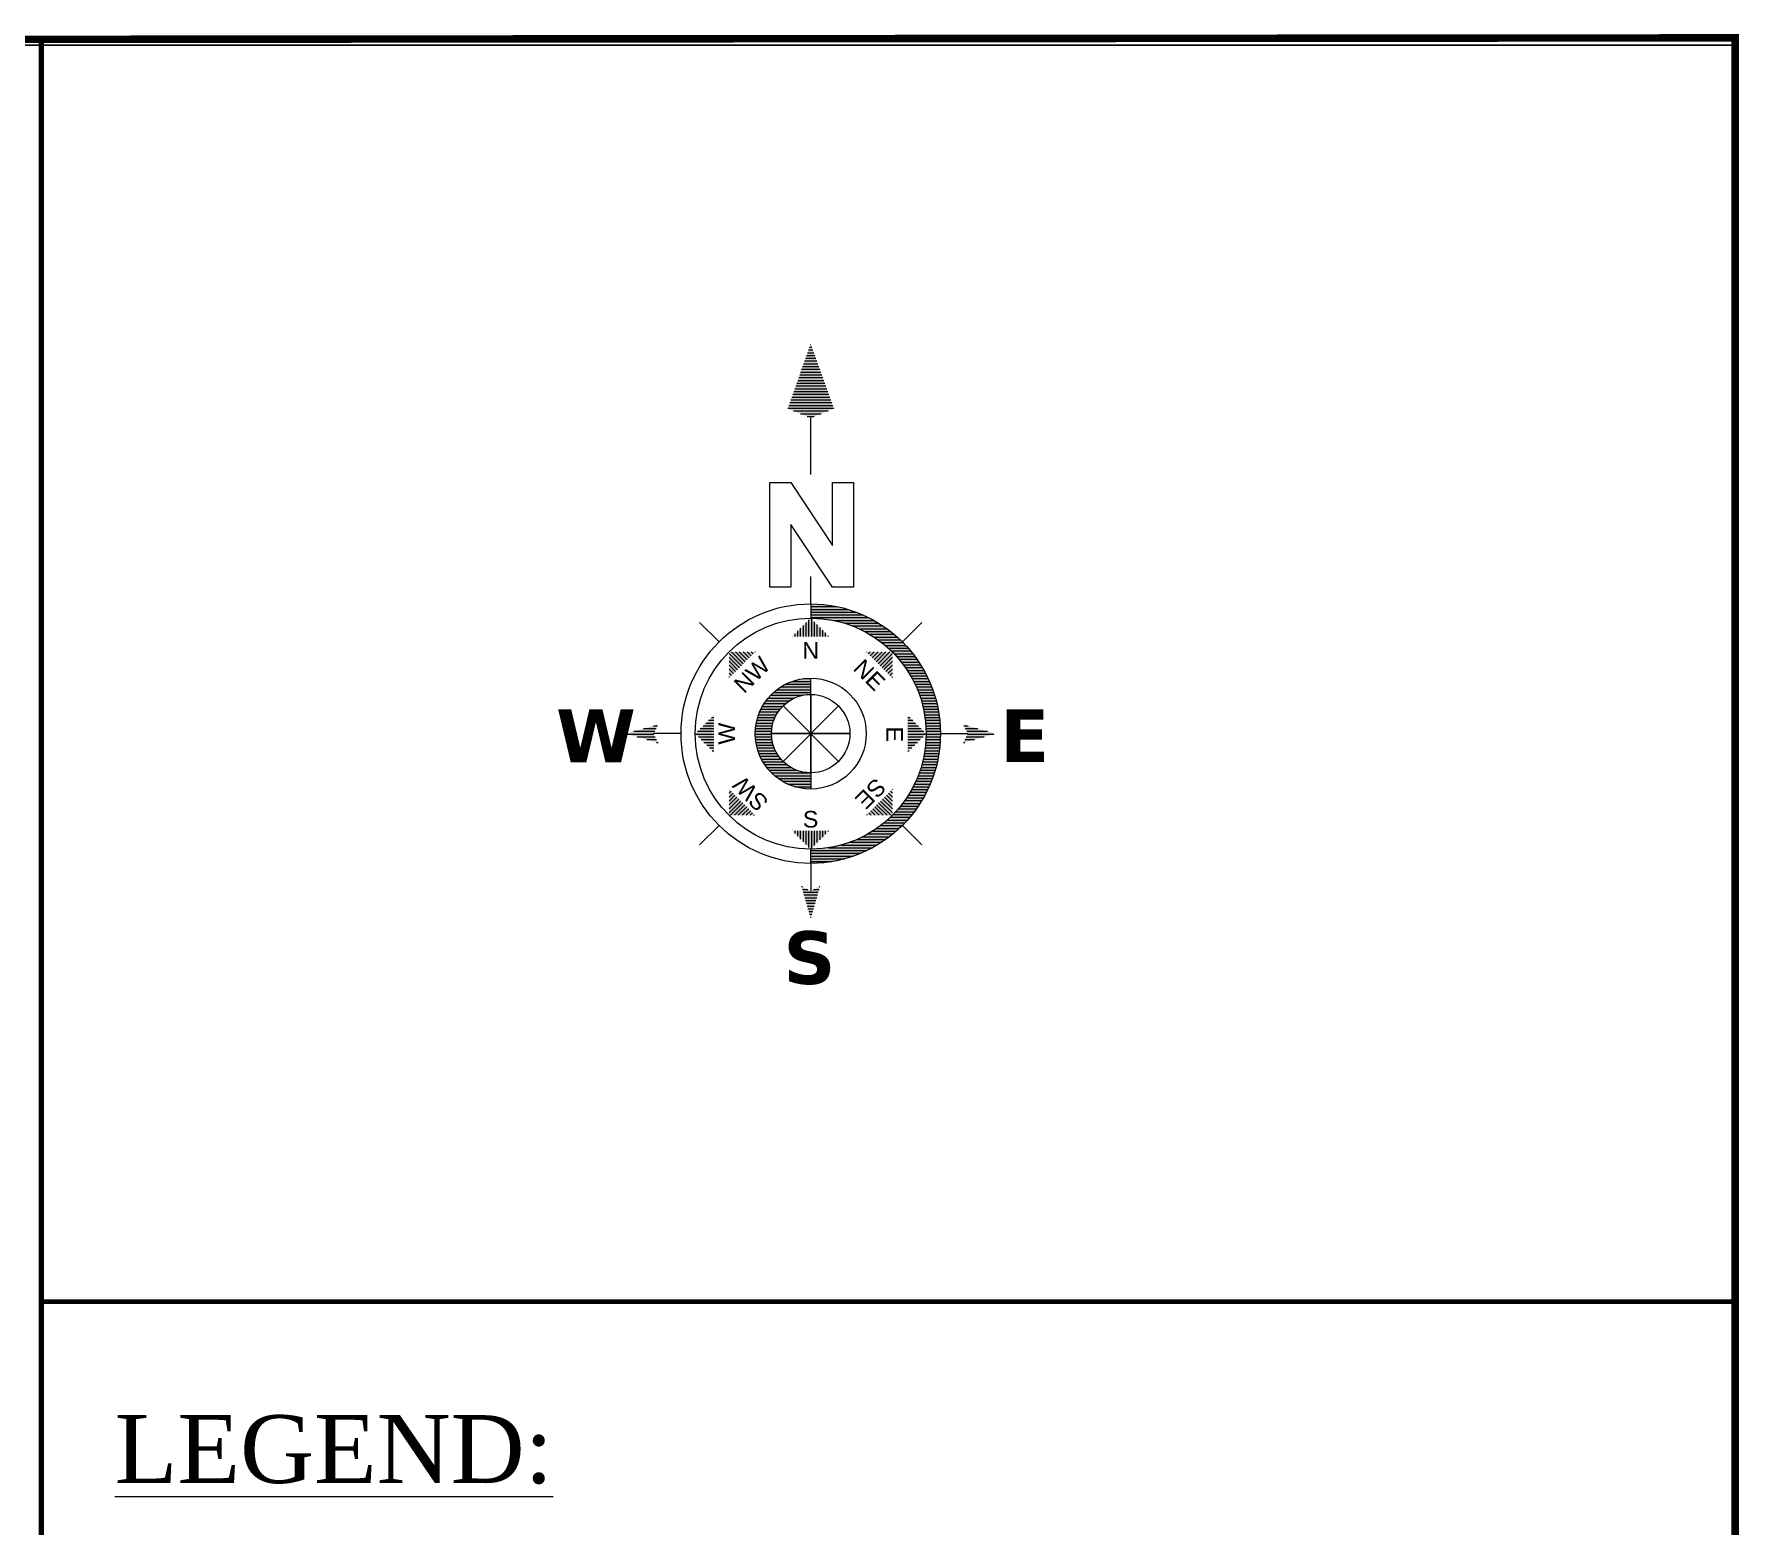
# Model space of a CAD drawing. Header units: millimetres. Extents: x 103 to 30935, y -127784 to -48.
# Drawn here: x 30743.8 to 30934.8, y -127291.4 to -127124.3 of the extents above; entities that cross this region are included whole.
import ezdxf
from ezdxf.enums import TextEntityAlignment as Align

# ---------------------------------------------------------------- set-up
doc = ezdxf.new("R2010")
doc.units = ezdxf.units.MM
doc.header["$MEASUREMENT"] = 0
doc.layers.add('boundary', color=7, linetype='Continuous')
doc.layers.add('Khal', color=4, linetype='Continuous')
for name, color, linetype, lineweight in [('line', 10, 'Continuous', 9), ('OUTLINE', 7, 'Continuous', 15), ('p2', 32, 'Continuous', 15)]:
    doc.layers.add(name, color=color, linetype=linetype, lineweight=lineweight)
doc.styles.add('LEG', font='romantic.ttf')
doc.styles.add('Romans', font='arial.ttf')
doc.styles.get("Standard").update_dxf_attribs({"font": 'arial.ttf'})
pattern_1 = [(360, (26.1966299120686, 31.5119977814611), (1.746277814283317e-14, 0.2822134167647793), [])]
pattern_2 = [(360, (26.1966299120686, 27.11894283047877), (1.746277814283317e-14, 0.2822134167647793), [])]
pattern_3 = [(180, (26.1966299120686, 27.11894283047877), (1.761424323965989e-14, 0.2822134167647793), [])]
pattern_4 = [(44.99999999999639, (26.1966299120686, 27.11894283047877), (-0.1995550207361887, 0.1995550207362131), [])]
pattern_5 = [(90, (26.1966299120686, 27.11894283047877), (-0.2822134167647797, 1.748015938345261e-14), [])]
pattern_6 = [(134.9999999999964, (26.1966299120686, 27.11894283047877), (-0.1995550207362134, -0.1995550207361884), [])]
pattern_7 = [(180, (26.1966299120686, 27.11894283047877), (-1.749754062407209e-14, -0.2822134167647793), [])]
pattern_8 = [(224.9999999999964, (26.1966299120686, 27.11894283047877), (0.1995550207361887, -0.1995550207362131), [])]
pattern_9 = [(270, (26.1966299120686, 27.11894283047877), (0.2822134167647797, -1.751430110609798e-14), [])]
pattern_10 = [(314.9999999999964, (26.1966299120686, 27.11894283047877), (0.1995550207362134, 0.1995550207361883), [])]

# ---------------------------------------------------------------- blocks, each defined once
blk = doc.blocks.new('A$C5FE22593')
h = blk.add_hatch()
h.set_pattern_fill('_USER', color=11, scale=0.2822134167647797, angle=-3.536776805787431e-12, style=0, pattern_type=0)
h.set_pattern_definition(pattern_1)
h.paths.add_polyline_path([(26.1966299120686, 66.78867487690877), (23.84485143935308, 60.20369515253697), (26.1966299120686, 59.26298376359046), (28.54840838513337, 60.20369515253697)])
h = blk.add_hatch()
h.set_pattern_fill('_USER', color=11, scale=0.2822134167647797, angle=-3.536776805787431e-12, style=0, pattern_type=0)
h.set_pattern_definition(pattern_1)
h.paths.add_polyline_path([(26.1966299120686, 66.78867487690877), (23.84485143935308, 60.20369515253697), (26.1966299120686, 59.26298376359046), (28.54840838513337, 60.20369515253697)])
h = blk.add_hatch()
h.set_pattern_fill('_USER', color=11, scale=0.2822134167647797, angle=-3.536776805787431e-12, style=0, pattern_type=0)
h.set_pattern_definition(pattern_1)
h.paths.add_polyline_path([(26.1966299120686, 66.78867487690877), (23.84485143935308, 60.20369515253697), (26.1966299120686, 59.26298376359046), (28.54840838513337, 60.20369515253697)])
h = blk.add_hatch()
h.set_pattern_fill('_USER', color=11, scale=0.2822134167647797, angle=-3.536776805787431e-12, style=0, pattern_type=0)
h.set_pattern_definition(pattern_1)
h.paths.add_polyline_path([(26.1966299120686, 66.78867487690877), (23.84485143935308, 60.20369515253697), (26.1966299120686, 59.26298376359046), (28.54840838513337, 60.20369515253697)])
h = blk.add_hatch(color=11)
h.paths.add_polyline_path([(26.1966299120686, 15.36005046544597), (26.1966299120686, 13.91542929038405, 1), (26.1966299120686, 40.32245637045708), (26.1966299120686, 38.87783519562799, -1)])
h.paths.add_polyline_path([(26.1966299120686, 31.11004324536771), (26.1966299120686, 32.76321116602048, 1), (26.1966299120686, 21.47467449505348), (26.1966299120686, 23.12784241558984, -1)])
h = blk.add_hatch(color=11)
h.paths.add_polyline_path([(26.1966299120686, 15.36005046544597), (26.1966299120686, 13.91542929038405, 1), (26.1966299120686, 40.32245637045708), (26.1966299120686, 38.87783519562799, -1)])
h.paths.add_polyline_path([(26.1966299120686, 31.11004324536771), (26.1966299120686, 32.76321116602048, 1), (26.1966299120686, 21.47467449505348), (26.1966299120686, 23.12784241558984, -1)])
h = blk.add_hatch(color=11)
h.paths.add_polyline_path([(26.1966299120686, 15.36005046544597), (26.1966299120686, 13.91542929038405, 1), (26.1966299120686, 40.32245637045708), (26.1966299120686, 38.87783519562799, -1)])
h.paths.add_polyline_path([(26.1966299120686, 31.11004324536771), (26.1966299120686, 32.76321116602048, 1), (26.1966299120686, 21.47467449505348), (26.1966299120686, 23.12784241558984, -1)])
h = blk.add_hatch(color=11)
h.paths.add_polyline_path([(26.1966299120686, 15.36005046544597), (26.1966299120686, 13.91542929038405, 1), (26.1966299120686, 40.32245637045708), (26.1966299120686, 38.87783519562799, -1)])
h.paths.add_polyline_path([(26.1966299120686, 31.11004324536771), (26.1966299120686, 32.76321116602048, 1), (26.1966299120686, 21.47467449505348), (26.1966299120686, 23.12784241558984, -1)])
h = blk.add_hatch()
h.set_pattern_fill('_USER', color=11, scale=0.2822134167647797, angle=-3.536776805787431e-12, style=0, pattern_type=0)
h.set_pattern_definition(pattern_2)
h.paths.add_polyline_path([(39.4001434528036, 27.11894283047877, 0.414213562373095), (26.1966299120686, 40.32245637045708), (26.1966299120686, 38.87783519562799, -0.4142135623730949), (37.95552227745065, 27.11894283047877, -0.4142135623730951), (26.1966299120686, 15.36005046544597), (26.1966299120686, 13.91542929038405, 0.4142135623730951)])
h = blk.add_hatch()
h.set_pattern_fill('_USER', color=11, scale=0.2822134167647797, angle=-3.536776805787431e-12, style=0, pattern_type=0)
h.set_pattern_definition(pattern_2)
h.paths.add_polyline_path([(39.4001434528036, 27.11894283047877, 0.414213562373095), (26.1966299120686, 40.32245637045708), (26.1966299120686, 38.87783519562799, -0.4142135623730949), (37.95552227745065, 27.11894283047877, -0.4142135623730951), (26.1966299120686, 15.36005046544597), (26.1966299120686, 13.91542929038405, 0.4142135623730951)])
h = blk.add_hatch()
h.set_pattern_fill('_USER', color=11, scale=0.2822134167647797, angle=-3.536776805787431e-12, style=0, pattern_type=0)
h.set_pattern_definition(pattern_2)
h.paths.add_polyline_path([(39.4001434528036, 27.11894283047877, 0.414213562373095), (26.1966299120686, 40.32245637045708), (26.1966299120686, 38.87783519562799, -0.4142135623730949), (37.95552227745065, 27.11894283047877, -0.4142135623730951), (26.1966299120686, 15.36005046544597), (26.1966299120686, 13.91542929038405, 0.4142135623730951)])
h = blk.add_hatch()
h.set_pattern_fill('_USER', color=11, scale=0.2822134167647797, angle=-3.536776805787431e-12, style=0, pattern_type=0)
h.set_pattern_definition(pattern_2)
h.paths.add_polyline_path([(39.4001434528036, 27.11894283047877, 0.414213562373095), (26.1966299120686, 40.32245637045708), (26.1966299120686, 38.87783519562799, -0.4142135623730949), (37.95552227745065, 27.11894283047877, -0.4142135623730951), (26.1966299120686, 15.36005046544597), (26.1966299120686, 13.91542929038405, 0.4142135623730951)])
h = blk.add_hatch()
h.set_pattern_fill('_USER', color=11, scale=0.2822134167647797, angle=89.99999999999648, style=0, pattern_type=0)
h.set_pattern_definition(pattern_5)
h.paths.add_polyline_path([(28.07805269066012, 36.99641241773497), (26.1966299120686, 38.87783519562799), (24.31520713382633, 36.99641241773497)])
h = blk.add_hatch()
h.set_pattern_fill('_USER', color=11, scale=0.2822134167647797, angle=89.99999999999648, style=0, pattern_type=0)
h.set_pattern_definition(pattern_5)
h.paths.add_polyline_path([(28.07805269066012, 36.99641241773497), (26.1966299120686, 38.87783519562799), (24.31520713382633, 36.99641241773497)])
h = blk.add_hatch()
h.set_pattern_fill('_USER', color=11, scale=0.2822134167647797, angle=89.99999999999648, style=0, pattern_type=0)
h.set_pattern_definition(pattern_5)
h.paths.add_polyline_path([(28.07805269066012, 36.99641241773497), (26.1966299120686, 38.87783519562799), (24.31520713382633, 36.99641241773497)])
h = blk.add_hatch()
h.set_pattern_fill('_USER', color=11, scale=0.2822134167647797, angle=89.99999999999648, style=0, pattern_type=0)
h.set_pattern_definition(pattern_5)
h.paths.add_polyline_path([(28.07805269066012, 36.99641241773497), (26.1966299120686, 38.87783519562799), (24.31520713382633, 36.99641241773497)])
h = blk.add_hatch()
h.set_pattern_fill('_USER', color=11, scale=0.2822134167647797, angle=134.9999999999965, style=0, pattern_type=0)
h.set_pattern_definition(pattern_6)
h.paths.add_polyline_path([(20.54257099144161, 35.43373536074068), (17.88183738139924, 35.43373536074068), (17.88183738139924, 32.77300175139681)])
h = blk.add_hatch()
h.set_pattern_fill('_USER', color=11, scale=0.2822134167647797, angle=134.9999999999965, style=0, pattern_type=0)
h.set_pattern_definition(pattern_6)
h.paths.add_polyline_path([(20.54257099144161, 35.43373536074068), (17.88183738139924, 35.43373536074068), (17.88183738139924, 32.77300175139681)])
h = blk.add_hatch()
h.set_pattern_fill('_USER', color=11, scale=0.2822134167647797, angle=134.9999999999965, style=0, pattern_type=0)
h.set_pattern_definition(pattern_6)
h.paths.add_polyline_path([(20.54257099144161, 35.43373536074068), (17.88183738139924, 35.43373536074068), (17.88183738139924, 32.77300175139681)])
h = blk.add_hatch()
h.set_pattern_fill('_USER', color=11, scale=0.2822134167647797, angle=134.9999999999965, style=0, pattern_type=0)
h.set_pattern_definition(pattern_6)
h.paths.add_polyline_path([(20.54257099144161, 35.43373536074068), (17.88183738139924, 35.43373536074068), (17.88183738139924, 32.77300175139681)])
h = blk.add_hatch()
h.set_pattern_fill('_USER', color=11, scale=0.2822134167647797, angle=44.99999999999648, style=0, pattern_type=0)
h.set_pattern_definition(pattern_4)
h.paths.add_polyline_path([(34.51142244308721, 32.77300175139681), (34.51142244308721, 35.43373536074068), (31.85068883298663, 35.43373536074068)])
h = blk.add_hatch()
h.set_pattern_fill('_USER', color=11, scale=0.2822134167647797, angle=44.99999999999648, style=0, pattern_type=0)
h.set_pattern_definition(pattern_4)
h.paths.add_polyline_path([(34.51142244308721, 32.77300175139681), (34.51142244308721, 35.43373536074068), (31.85068883298663, 35.43373536074068)])
h = blk.add_hatch()
h.set_pattern_fill('_USER', color=11, scale=0.2822134167647797, angle=44.99999999999648, style=0, pattern_type=0)
h.set_pattern_definition(pattern_4)
h.paths.add_polyline_path([(34.51142244308721, 32.77300175139681), (34.51142244308721, 35.43373536074068), (31.85068883298663, 35.43373536074068)])
h = blk.add_hatch()
h.set_pattern_fill('_USER', color=11, scale=0.2822134167647797, angle=44.99999999999648, style=0, pattern_type=0)
h.set_pattern_definition(pattern_4)
h.paths.add_polyline_path([(34.51142244308721, 32.77300175139681), (34.51142244308721, 35.43373536074068), (31.85068883298663, 35.43373536074068)])
h = blk.add_hatch()
h.set_pattern_fill('_USER', color=11, scale=0.2822134167647797, angle=-3.536776805787431e-12, style=0, pattern_type=0)
h.set_pattern_definition(pattern_2)
h.paths.add_polyline_path([(26.1966299120686, 31.11004324536771), (26.1966299120686, 32.76321116602048, 0.4142135623730951), (20.55236157693435, 27.11894283047877, 0.4142135623730949), (26.1966299120686, 21.47467449505348), (26.1966299120686, 23.12784241558984, -0.414213562373095), (22.20552949787816, 27.11894283047877, -0.4142135623730951)])
h = blk.add_hatch()
h.set_pattern_fill('_USER', color=11, scale=0.2822134167647797, angle=-3.536776805787431e-12, style=0, pattern_type=0)
h.set_pattern_definition(pattern_2)
h.paths.add_polyline_path([(26.1966299120686, 31.11004324536771), (26.1966299120686, 32.76321116602048, 0.4142135623730951), (20.55236157693435, 27.11894283047877, 0.4142135623730949), (26.1966299120686, 21.47467449505348), (26.1966299120686, 23.12784241558984, -0.414213562373095), (22.20552949787816, 27.11894283047877, -0.4142135623730951)])
h = blk.add_hatch()
h.set_pattern_fill('_USER', color=11, scale=0.2822134167647797, angle=-3.536776805787431e-12, style=0, pattern_type=0)
h.set_pattern_definition(pattern_2)
h.paths.add_polyline_path([(26.1966299120686, 31.11004324536771), (26.1966299120686, 32.76321116602048, 0.4142135623730951), (20.55236157693435, 27.11894283047877, 0.4142135623730949), (26.1966299120686, 21.47467449505348), (26.1966299120686, 23.12784241558984, -0.414213562373095), (22.20552949787816, 27.11894283047877, -0.4142135623730951)])
h = blk.add_hatch()
h.set_pattern_fill('_USER', color=11, scale=0.2822134167647797, angle=-3.536776805787431e-12, style=0, pattern_type=0)
h.set_pattern_definition(pattern_2)
h.paths.add_polyline_path([(26.1966299120686, 31.11004324536771), (26.1966299120686, 32.76321116602048, 0.4142135623730951), (20.55236157693435, 27.11894283047877, 0.4142135623730949), (26.1966299120686, 21.47467449505348), (26.1966299120686, 23.12784241558984, -0.414213562373095), (22.20552949787816, 27.11894283047877, -0.4142135623730951)])
h = blk.add_hatch()
h.set_pattern_fill('_USER', color=11, scale=0.2822134167647797, angle=-3.536776805787431e-12, style=0, pattern_type=0)
h.set_pattern_definition(pattern_3)
h.paths.add_polyline_path([(10.67489199049305, 26.17823144153226), (10.20453629561234, 27.11894283047877), (10.67489199049305, 28.05965421942528), (7.382402128074318, 27.11894283047877)])
h = blk.add_hatch()
h.set_pattern_fill('_USER', color=11, scale=0.2822134167647797, angle=-3.536776805787431e-12, style=0, pattern_type=0)
h.set_pattern_definition(pattern_3)
h.paths.add_polyline_path([(10.67489199049305, 26.17823144153226), (10.20453629561234, 27.11894283047877), (10.67489199049305, 28.05965421942528), (7.382402128074318, 27.11894283047877)])
h = blk.add_hatch()
h.set_pattern_fill('_USER', color=11, scale=0.2822134167647797, angle=-3.536776805787431e-12, style=0, pattern_type=0)
h.set_pattern_definition(pattern_3)
h.paths.add_polyline_path([(10.67489199049305, 26.17823144153226), (10.20453629561234, 27.11894283047877), (10.67489199049305, 28.05965421942528), (7.382402128074318, 27.11894283047877)])
h = blk.add_hatch()
h.set_pattern_fill('_USER', color=11, scale=0.2822134167647797, angle=-3.536776805787431e-12, style=0, pattern_type=0)
h.set_pattern_definition(pattern_3)
h.paths.add_polyline_path([(10.67489199049305, 26.17823144153226), (10.20453629561234, 27.11894283047877), (10.67489199049305, 28.05965421942528), (7.382402128074318, 27.11894283047877)])
h = blk.add_hatch()
h.set_pattern_fill('_USER', color=11, scale=0.2822134167647797, angle=179.9999999999965, style=0, pattern_type=0)
h.set_pattern_definition(pattern_7)
h.paths.add_polyline_path([(16.31916032562731, 29.0003656091867), (14.43773754697759, 27.11894283047877), (16.31916032562731, 25.23752005188726)])
h = blk.add_hatch()
h.set_pattern_fill('_USER', color=11, scale=0.2822134167647797, angle=179.9999999999965, style=0, pattern_type=0)
h.set_pattern_definition(pattern_7)
h.paths.add_polyline_path([(16.31916032562731, 29.0003656091867), (14.43773754697759, 27.11894283047877), (16.31916032562731, 25.23752005188726)])
h = blk.add_hatch()
h.set_pattern_fill('_USER', color=11, scale=0.2822134167647797, angle=179.9999999999965, style=0, pattern_type=0)
h.set_pattern_definition(pattern_7)
h.paths.add_polyline_path([(16.31916032562731, 29.0003656091867), (14.43773754697759, 27.11894283047877), (16.31916032562731, 25.23752005188726)])
h = blk.add_hatch()
h.set_pattern_fill('_USER', color=11, scale=0.2822134167647797, angle=179.9999999999965, style=0, pattern_type=0)
h.set_pattern_definition(pattern_7)
h.paths.add_polyline_path([(16.31916032562731, 29.0003656091867), (14.43773754697759, 27.11894283047877), (16.31916032562731, 25.23752005188726)])
h = blk.add_hatch()
h.set_pattern_fill('_USER', color=11, scale=0.2822134167647797, angle=-3.536776805787431e-12, style=0, pattern_type=0)
h.set_pattern_definition(pattern_2)
h.paths.add_polyline_path([(36.07409949880093, 29.0003656091867), (36.07409949880093, 25.23752005188726), (37.95552227745065, 27.11894283047877)])
h = blk.add_hatch()
h.set_pattern_fill('_USER', color=11, scale=0.2822134167647797, angle=-3.536776805787431e-12, style=0, pattern_type=0)
h.set_pattern_definition(pattern_2)
h.paths.add_polyline_path([(36.07409949880093, 29.0003656091867), (36.07409949880093, 25.23752005188726), (37.95552227745065, 27.11894283047877)])
h = blk.add_hatch()
h.set_pattern_fill('_USER', color=11, scale=0.2822134167647797, angle=-3.536776805787431e-12, style=0, pattern_type=0)
h.set_pattern_definition(pattern_2)
h.paths.add_polyline_path([(36.07409949880093, 29.0003656091867), (36.07409949880093, 25.23752005188726), (37.95552227745065, 27.11894283047877)])
h = blk.add_hatch()
h.set_pattern_fill('_USER', color=11, scale=0.2822134167647797, angle=-3.536776805787431e-12, style=0, pattern_type=0)
h.set_pattern_definition(pattern_2)
h.paths.add_polyline_path([(36.07409949880093, 29.0003656091867), (36.07409949880093, 25.23752005188726), (37.95552227745065, 27.11894283047877)])
h = blk.add_hatch()
h.set_pattern_fill('_USER', color=11, scale=0.2822134167647797, angle=-3.536776805787431e-12, style=0, pattern_type=0)
h.set_pattern_definition(pattern_2)
h.paths.add_polyline_path([(45.01085769670317, 27.11894283047877), (41.71836783428444, 28.05965421942528), (42.18872352916515, 27.11894283047877), (41.71836783428444, 26.17823144153226)])
h = blk.add_hatch()
h.set_pattern_fill('_USER', color=11, scale=0.2822134167647797, angle=-3.536776805787431e-12, style=0, pattern_type=0)
h.set_pattern_definition(pattern_2)
h.paths.add_polyline_path([(45.01085769670317, 27.11894283047877), (41.71836783428444, 28.05965421942528), (42.18872352916515, 27.11894283047877), (41.71836783428444, 26.17823144153226)])
h = blk.add_hatch()
h.set_pattern_fill('_USER', color=11, scale=0.2822134167647797, angle=-3.536776805787431e-12, style=0, pattern_type=0)
h.set_pattern_definition(pattern_2)
h.paths.add_polyline_path([(45.01085769670317, 27.11894283047877), (41.71836783428444, 28.05965421942528), (42.18872352916515, 27.11894283047877), (41.71836783428444, 26.17823144153226)])
h = blk.add_hatch()
h.set_pattern_fill('_USER', color=11, scale=0.2822134167647797, angle=-3.536776805787431e-12, style=0, pattern_type=0)
h.set_pattern_definition(pattern_2)
h.paths.add_polyline_path([(45.01085769670317, 27.11894283047877), (41.71836783428444, 28.05965421942528), (42.18872352916515, 27.11894283047877), (41.71836783428444, 26.17823144153226)])
h = blk.add_hatch()
h.set_pattern_fill('_USER', color=11, scale=0.2822134167647797, angle=-135.0000000000036, style=0, pattern_type=0)
h.set_pattern_definition(pattern_8)
h.paths.add_polyline_path([(17.88183738139924, 21.46488390932791), (17.88183738139924, 18.80415029951837), (20.54257099144161, 18.80415029951837)])
h = blk.add_hatch()
h.set_pattern_fill('_USER', color=11, scale=0.2822134167647797, angle=-135.0000000000036, style=0, pattern_type=0)
h.set_pattern_definition(pattern_8)
h.paths.add_polyline_path([(17.88183738139924, 21.46488390932791), (17.88183738139924, 18.80415029951837), (20.54257099144161, 18.80415029951837)])
h = blk.add_hatch()
h.set_pattern_fill('_USER', color=11, scale=0.2822134167647797, angle=-135.0000000000036, style=0, pattern_type=0)
h.set_pattern_definition(pattern_8)
h.paths.add_polyline_path([(17.88183738139924, 21.46488390932791), (17.88183738139924, 18.80415029951837), (20.54257099144161, 18.80415029951837)])
h = blk.add_hatch()
h.set_pattern_fill('_USER', color=11, scale=0.2822134167647797, angle=-135.0000000000036, style=0, pattern_type=0)
h.set_pattern_definition(pattern_8)
h.paths.add_polyline_path([(17.88183738139924, 21.46488390932791), (17.88183738139924, 18.80415029951837), (20.54257099144161, 18.80415029951837)])
h = blk.add_hatch()
h.set_pattern_fill('_USER', color=11, scale=0.2822134167647797, angle=-45.00000000000357, style=0, pattern_type=0)
h.set_pattern_definition(pattern_10)
h.paths.add_polyline_path([(31.85068883298663, 18.80415029951837), (34.51142244308721, 18.80415029951837), (34.51142244308721, 21.46488390932791)])
h = blk.add_hatch()
h.set_pattern_fill('_USER', color=11, scale=0.2822134167647797, angle=-45.00000000000357, style=0, pattern_type=0)
h.set_pattern_definition(pattern_10)
h.paths.add_polyline_path([(31.85068883298663, 18.80415029951837), (34.51142244308721, 18.80415029951837), (34.51142244308721, 21.46488390932791)])
h = blk.add_hatch()
h.set_pattern_fill('_USER', color=11, scale=0.2822134167647797, angle=-45.00000000000357, style=0, pattern_type=0)
h.set_pattern_definition(pattern_10)
h.paths.add_polyline_path([(31.85068883298663, 18.80415029951837), (34.51142244308721, 18.80415029951837), (34.51142244308721, 21.46488390932791)])
h = blk.add_hatch()
h.set_pattern_fill('_USER', color=11, scale=0.2822134167647797, angle=-45.00000000000357, style=0, pattern_type=0)
h.set_pattern_definition(pattern_10)
h.paths.add_polyline_path([(31.85068883298663, 18.80415029951837), (34.51142244308721, 18.80415029951837), (34.51142244308721, 21.46488390932791)])
h = blk.add_hatch()
h.set_pattern_fill('_USER', color=11, scale=0.2822134167647797, angle=-90.00000000000357, style=0, pattern_type=0)
h.set_pattern_definition(pattern_9)
h.paths.add_polyline_path([(24.31520713382633, 17.24147324333899), (26.1966299120686, 15.36005046544597), (28.07805269066012, 17.24147324333899)])
h = blk.add_hatch()
h.set_pattern_fill('_USER', color=11, scale=0.2822134167647797, angle=-90.00000000000357, style=0, pattern_type=0)
h.set_pattern_definition(pattern_9)
h.paths.add_polyline_path([(24.31520713382633, 17.24147324333899), (26.1966299120686, 15.36005046544597), (28.07805269066012, 17.24147324333899)])
h = blk.add_hatch()
h.set_pattern_fill('_USER', color=11, scale=0.2822134167647797, angle=-90.00000000000357, style=0, pattern_type=0)
h.set_pattern_definition(pattern_9)
h.paths.add_polyline_path([(24.31520713382633, 17.24147324333899), (26.1966299120686, 15.36005046544597), (28.07805269066012, 17.24147324333899)])
h = blk.add_hatch()
h.set_pattern_fill('_USER', color=11, scale=0.2822134167647797, angle=-90.00000000000357, style=0, pattern_type=0)
h.set_pattern_definition(pattern_9)
h.paths.add_polyline_path([(24.31520713382633, 17.24147324333899), (26.1966299120686, 15.36005046544597), (28.07805269066012, 17.24147324333899)])
h = blk.add_hatch()
h.set_pattern_fill('_USER', color=11, scale=0.2822134167647797, angle=-3.536776805787431e-12, style=0, pattern_type=0)
h.set_pattern_definition(pattern_2)
h.paths.add_polyline_path([(27.1373413017136, 11.59720490861218), (26.1966299120686, 11.12684921361506), (25.25591852306388, 11.59720490861218), (26.1966299120686, 8.30471504596062)])
h = blk.add_hatch()
h.set_pattern_fill('_USER', color=11, scale=0.2822134167647797, angle=-3.536776805787431e-12, style=0, pattern_type=0)
h.set_pattern_definition(pattern_2)
h.paths.add_polyline_path([(27.1373413017136, 11.59720490861218), (26.1966299120686, 11.12684921361506), (25.25591852306388, 11.59720490861218), (26.1966299120686, 8.30471504596062)])
h = blk.add_hatch()
h.set_pattern_fill('_USER', color=11, scale=0.2822134167647797, angle=-3.536776805787431e-12, style=0, pattern_type=0)
h.set_pattern_definition(pattern_2)
h.paths.add_polyline_path([(27.1373413017136, 11.59720490861218), (26.1966299120686, 11.12684921361506), (25.25591852306388, 11.59720490861218), (26.1966299120686, 8.30471504596062)])
h = blk.add_hatch()
h.set_pattern_fill('_USER', color=11, scale=0.2822134167647797, angle=-3.536776805787431e-12, style=0, pattern_type=0)
h.set_pattern_definition(pattern_2)
h.paths.add_polyline_path([(27.1373413017136, 11.59720490861218), (26.1966299120686, 11.12684921361506), (25.25591852306388, 11.59720490861218), (26.1966299120686, 8.30471504596062)])
at = {"color": 11}
for p, q in [((26.1966299120686, 53.49676173971966), (26.1966299120686, 59.26298376382329)), ((26.1966299120686, 53.49676173971966), (26.1966299120686, 59.26298376382329)), ((26.1966299120686, 53.49676173971966), (26.1966299120686, 59.26298376382329)), ((26.1966299120686, 53.49676173971966), (26.1966299120686, 59.26298376382329)), ((26.1966299120686, 40.32245637068991), (26.1966299120686, 43.1110364474589)), ((26.1966299120686, 40.32245637068991), (26.1966299120686, 43.1110364474589)), ((26.1966299120686, 40.32245637068991), (26.1966299120686, 43.1110364474589)), ((26.1966299120686, 40.32245637068991), (26.1966299120686, 43.1110364474589)), ((26.1966299120686, 40.32245637068991), (26.1966299120686, 38.87783519586083)), ((26.1966299120686, 40.32245637068991), (26.1966299120686, 38.87783519586083)), ((26.1966299120686, 40.32245637068991), (26.1966299120686, 38.87783519586083)), ((26.1966299120686, 40.32245637068991), (26.1966299120686, 38.87783519586083)), ((16.86033595277695, 36.45523679070175), (14.88851207052357, 38.42706067219842)), ((16.86033595277695, 36.45523679070175), (14.88851207052357, 38.42706067219842)), ((16.86033595277695, 36.45523679070175), (14.88851207052357, 38.42706067219842)), ((16.86033595277695, 36.45523679070175), (14.88851207052357, 38.42706067219842)), ((35.53292387205875, 36.45523679070175), (37.50474775390467, 38.42706067219842)), ((35.53292387205875, 36.45523679070175), (37.50474775390467, 38.42706067219842)), ((35.53292387205875, 36.45523679070175), (37.50474775390467, 38.42706067219842)), ((35.53292387205875, 36.45523679070175), (37.50474775390467, 38.42706067219842)), ((26.1966299120686, 31.11004324571695), (26.1966299120686, 32.76321116625331)), ((26.1966299120686, 31.11004324571695), (26.1966299120686, 32.76321116625331)), ((26.1966299120686, 31.11004324571695), (26.1966299120686, 32.76321116625331)), ((26.1966299120686, 31.11004324571695), (26.1966299120686, 32.76321116625331)), ((23.37449574447237, 24.29680866282433), (29.01876407995587, 29.94107699871529)), ((29.01876407995587, 24.29680866282433), (23.37449574447237, 29.94107699871529)), ((29.01876407995587, 29.94107699871529), (23.37449574447237, 24.29680866282433)), ((23.37449574447237, 29.94107699871529), (29.01876407995587, 24.29680866282433)), ((23.37449574447237, 24.29680866282433), (29.01876407995587, 29.94107699871529)), ((29.01876407995587, 24.29680866282433), (23.37449574447237, 29.94107699871529)), ((29.01876407995587, 29.94107699871529), (23.37449574447237, 24.29680866282433)), ((23.37449574447237, 29.94107699871529), (29.01876407995587, 24.29680866282433)), ((23.37449574447237, 24.29680866282433), (29.01876407995587, 29.94107699871529)), ((29.01876407995587, 24.29680866282433), (23.37449574447237, 29.94107699871529)), ((29.01876407995587, 29.94107699871529), (23.37449574447237, 24.29680866282433)), ((23.37449574447237, 29.94107699871529), (29.01876407995587, 24.29680866282433)), ((23.37449574447237, 24.29680866282433), (29.01876407995587, 29.94107699871529)), ((29.01876407995587, 24.29680866282433), (23.37449574447237, 29.94107699871529)), ((29.01876407995587, 29.94107699871529), (23.37449574447237, 24.29680866282433)), ((23.37449574447237, 29.94107699871529), (29.01876407995587, 24.29680866282433)), ((26.1966299120686, 23.12784241593909), (26.1966299120686, 31.11004324571695)), ((26.1966299120686, 31.11004324571695), (26.1966299120686, 23.12784241593909)), ((26.1966299120686, 23.12784241593909), (26.1966299120686, 31.11004324571695)), ((26.1966299120686, 31.11004324571695), (26.1966299120686, 23.12784241593909)), ((26.1966299120686, 23.12784241593909), (26.1966299120686, 31.11004324571695)), ((26.1966299120686, 31.11004324571695), (26.1966299120686, 23.12784241593909)), ((26.1966299120686, 23.12784241593909), (26.1966299120686, 31.11004324571695)), ((26.1966299120686, 31.11004324571695), (26.1966299120686, 23.12784241593909)), ((12.99311637168285, 27.1189428307116), (10.20453629561234, 27.1189428307116)), ((12.99311637168285, 27.1189428307116), (10.20453629561234, 27.1189428307116)), ((12.99311637168285, 27.1189428307116), (10.20453629561234, 27.1189428307116)), ((12.99311637168285, 27.1189428307116), (10.20453629561234, 27.1189428307116)), ((22.20552949787816, 27.1189428307116), (30.18773032689933, 27.1189428307116)), ((30.18773032689933, 27.1189428307116), (22.20552949787816, 27.1189428307116)), ((22.20552949787816, 27.1189428307116), (30.18773032689933, 27.1189428307116)), ((30.18773032689933, 27.1189428307116), (22.20552949787816, 27.1189428307116)), ((22.20552949787816, 27.1189428307116), (30.18773032689933, 27.1189428307116)), ((30.18773032689933, 27.1189428307116), (22.20552949787816, 27.1189428307116)), ((22.20552949787816, 27.1189428307116), (30.18773032689933, 27.1189428307116)), ((30.18773032689933, 27.1189428307116), (22.20552949787816, 27.1189428307116)), ((39.4001434528036, 27.1189428307116), (42.18872352916515, 27.1189428307116)), ((39.4001434528036, 27.1189428307116), (42.18872352916515, 27.1189428307116)), ((39.4001434528036, 27.1189428307116), (42.18872352916515, 27.1189428307116)), ((39.4001434528036, 27.1189428307116), (42.18872352916515, 27.1189428307116)), ((26.1966299120686, 23.12784241593909), (26.1966299120686, 21.47467449528631)), ((26.1966299120686, 23.12784241593909), (26.1966299120686, 21.47467449528631)), ((26.1966299120686, 23.12784241593909), (26.1966299120686, 21.47467449528631)), ((26.1966299120686, 23.12784241593909), (26.1966299120686, 21.47467449528631)), ((16.86033595277695, 17.78264887072146), (14.88851207052357, 15.81082498922478)), ((16.86033595277695, 17.78264887072146), (14.88851207052357, 15.81082498922478)), ((16.86033595277695, 17.78264887072146), (14.88851207052357, 15.81082498922478)), ((16.86033595277695, 17.78264887072146), (14.88851207052357, 15.81082498922478)), ((35.53292387205875, 17.78264887072146), (37.50474775390467, 15.81082498922478)), ((35.53292387205875, 17.78264887072146), (37.50474775390467, 15.81082498922478)), ((35.53292387205875, 17.78264887072146), (37.50474775390467, 15.81082498922478)), ((35.53292387205875, 17.78264887072146), (37.50474775390467, 15.81082498922478)), ((26.1966299120686, 13.9154292907333), (26.1966299120686, 15.3600504656788)), ((26.1966299120686, 13.9154292907333), (26.1966299120686, 15.3600504656788)), ((26.1966299120686, 13.9154292907333), (26.1966299120686, 15.3600504656788)), ((26.1966299120686, 13.9154292907333), (26.1966299120686, 15.3600504656788)), ((26.1966299120686, 13.9154292907333), (26.1966299120686, 11.12684921396431)), ((26.1966299120686, 13.9154292907333), (26.1966299120686, 11.12684921396431)), ((26.1966299120686, 13.9154292907333), (26.1966299120686, 11.12684921396431)), ((26.1966299120686, 13.9154292907333), (26.1966299120686, 11.12684921396431))]:
    blk.add_line(p, q, dxfattribs=at)
at = {"color": 1}
for p, q in [((22.0264356280677, 52.67801700776909), (24.15996905905195, 52.67801700776909)), ((22.0264356280677, 42.01034985354636), (22.0264356280677, 52.67801700776909)), ((22.0264356280677, 52.67801700776909), (24.15996905905195, 52.67801700776909)), ((22.0264356280677, 42.01034985354636), (22.0264356280677, 52.67801700776909)), ((22.0264356280677, 52.67801700776909), (24.15996905905195, 52.67801700776909)), ((22.0264356280677, 42.01034985354636), (22.0264356280677, 52.67801700776909)), ((22.0264356280677, 52.67801700776909), (24.15996905905195, 52.67801700776909)), ((22.0264356280677, 42.01034985354636), (22.0264356280677, 52.67801700776909)), ((24.15996905905195, 52.67801700776909), (28.42703592032194, 46.27741671551485)), ((24.15996905905195, 52.67801700776909), (28.42703592032194, 46.27741671551485)), ((24.15996905905195, 52.67801700776909), (28.42703592032194, 46.27741671551485)), ((24.15996905905195, 52.67801700776909), (28.42703592032194, 46.27741671551485)), ((28.42703592032194, 52.67801700776909), (30.56056935130619, 52.67801700776909)), ((28.42703592032194, 46.27741671551485), (28.42703592032194, 52.67801700776909)), ((28.42703592032194, 52.67801700776909), (30.56056935130619, 52.67801700776909)), ((28.42703592032194, 46.27741671551485), (28.42703592032194, 52.67801700776909)), ((28.42703592032194, 52.67801700776909), (30.56056935130619, 52.67801700776909)), ((28.42703592032194, 46.27741671551485), (28.42703592032194, 52.67801700776909)), ((28.42703592032194, 52.67801700776909), (30.56056935130619, 52.67801700776909)), ((28.42703592032194, 46.27741671551485), (28.42703592032194, 52.67801700776909)), ((30.56056935130619, 52.67801700776909), (30.56056935130619, 42.01034985354636)), ((30.56056935130619, 52.67801700776909), (30.56056935130619, 42.01034985354636)), ((30.56056935130619, 52.67801700776909), (30.56056935130619, 42.01034985354636)), ((30.56056935130619, 52.67801700776909), (30.56056935130619, 42.01034985354636)), ((24.15996905905195, 48.41095014614984), (24.15996905905195, 42.01034985354636)), ((28.42703592032194, 42.01034985354636), (24.15996905905195, 48.41095014614984)), ((24.15996905905195, 48.41095014614984), (24.15996905905195, 42.01034985354636)), ((28.42703592032194, 42.01034985354636), (24.15996905905195, 48.41095014614984)), ((24.15996905905195, 48.41095014614984), (24.15996905905195, 42.01034985354636)), ((28.42703592032194, 42.01034985354636), (24.15996905905195, 48.41095014614984)), ((24.15996905905195, 48.41095014614984), (24.15996905905195, 42.01034985354636)), ((28.42703592032194, 42.01034985354636), (24.15996905905195, 48.41095014614984)), ((24.15996905905195, 42.01034985354636), (22.0264356280677, 42.01034985354636)), ((24.15996905905195, 42.01034985354636), (22.0264356280677, 42.01034985354636)), ((24.15996905905195, 42.01034985354636), (22.0264356280677, 42.01034985354636)), ((24.15996905905195, 42.01034985354636), (22.0264356280677, 42.01034985354636)), ((30.56056935130619, 42.01034985354636), (28.42703592032194, 42.01034985354636)), ((30.56056935130619, 42.01034985354636), (28.42703592032194, 42.01034985354636)), ((30.56056935130619, 42.01034985354636), (28.42703592032194, 42.01034985354636)), ((30.56056935130619, 42.01034985354636), (28.42703592032194, 42.01034985354636))]:
    blk.add_line(p, q, dxfattribs=at)
at = {"color": 11}
for radius in [13.20351354027795, 13.20351354027795, 13.20351354027795, 13.20351354027795, 11.75889236523338, 11.75889236523338, 11.75889236523338, 11.75889236523338, 5.644268335316128, 5.644268335316128, 5.644268335316128, 5.644268335316128, 3.991100414652827, 3.991100414652827, 3.991100414652827, 3.991100414652827]:
    blk.add_circle((26.1966299120686, 27.1189428307116), radius, dxfattribs=at)
for points in [[(26.1966299120686, 66.78867487725802), (23.84485143935308, 60.2036951527698), (26.1966299120686, 59.26298376382329)], [(26.1966299120686, 66.78867487725802), (23.84485143935308, 60.2036951527698), (26.1966299120686, 59.26298376382329)], [(26.1966299120686, 66.78867487725802), (23.84485143935308, 60.2036951527698), (26.1966299120686, 59.26298376382329)], [(26.1966299120686, 66.78867487725802), (23.84485143935308, 60.2036951527698), (26.1966299120686, 59.26298376382329)], [(26.1966299120686, 59.26298376382329), (28.54840838513337, 60.2036951527698), (26.1966299120686, 66.78867487725802)], [(26.1966299120686, 59.26298376382329), (28.54840838513337, 60.2036951527698), (26.1966299120686, 66.78867487725802)], [(26.1966299120686, 59.26298376382329), (28.54840838513337, 60.2036951527698), (26.1966299120686, 66.78867487725802)], [(26.1966299120686, 59.26298376382329), (28.54840838513337, 60.2036951527698), (26.1966299120686, 66.78867487725802)], [(26.1966299120686, 38.87783519586083), (28.07805269066012, 36.9964124171529), (24.31520713382633, 36.9964124171529)], [(26.1966299120686, 38.87783519586083), (28.07805269066012, 36.9964124171529), (24.31520713382633, 36.9964124171529)], [(26.1966299120686, 38.87783519586083), (28.07805269066012, 36.9964124171529), (24.31520713382633, 36.9964124171529)], [(26.1966299120686, 38.87783519586083), (28.07805269066012, 36.9964124171529), (24.31520713382633, 36.9964124171529)], [(17.88183738139924, 35.43373536097351), (20.54257099144161, 35.43373536097351), (17.88183738139924, 32.7730017520953)], [(17.88183738139924, 35.43373536097351), (20.54257099144161, 35.43373536097351), (17.88183738139924, 32.7730017520953)], [(17.88183738139924, 35.43373536097351), (20.54257099144161, 35.43373536097351), (17.88183738139924, 32.7730017520953)], [(17.88183738139924, 35.43373536097351), (20.54257099144161, 35.43373536097351), (17.88183738139924, 32.7730017520953)], [(34.51142244308721, 35.43373536097351), (34.51142244308721, 32.7730017520953), (31.85068883298663, 35.43373536097351)], [(34.51142244308721, 35.43373536097351), (34.51142244308721, 32.7730017520953), (31.85068883298663, 35.43373536097351)], [(34.51142244308721, 35.43373536097351), (34.51142244308721, 32.7730017520953), (31.85068883298663, 35.43373536097351)], [(34.51142244308721, 35.43373536097351), (34.51142244308721, 32.7730017520953), (31.85068883298663, 35.43373536097351)], [(7.382402128074318, 27.1189428307116), (10.67489199049305, 28.05965421977453), (10.20453629561234, 27.1189428307116)], [(7.382402128074318, 27.1189428307116), (10.67489199049305, 28.05965421977453), (10.20453629561234, 27.1189428307116)], [(7.382402128074318, 27.1189428307116), (10.67489199049305, 28.05965421977453), (10.20453629561234, 27.1189428307116)], [(7.382402128074318, 27.1189428307116), (10.67489199049305, 28.05965421977453), (10.20453629561234, 27.1189428307116)], [(14.43773754697759, 27.1189428307116), (16.31916032562731, 29.00036560895387), (16.31916032562731, 25.2375200522365)], [(14.43773754697759, 27.1189428307116), (16.31916032562731, 29.00036560895387), (16.31916032562731, 25.2375200522365)], [(14.43773754697759, 27.1189428307116), (16.31916032562731, 29.00036560895387), (16.31916032562731, 25.2375200522365)], [(14.43773754697759, 27.1189428307116), (16.31916032562731, 29.00036560895387), (16.31916032562731, 25.2375200522365)], [(37.95552227745065, 27.1189428307116), (36.07409949880093, 25.2375200522365), (36.07409949880093, 29.00036560895387)], [(37.95552227745065, 27.1189428307116), (36.07409949880093, 25.2375200522365), (36.07409949880093, 29.00036560895387)], [(37.95552227745065, 27.1189428307116), (36.07409949880093, 25.2375200522365), (36.07409949880093, 29.00036560895387)], [(37.95552227745065, 27.1189428307116), (36.07409949880093, 25.2375200522365), (36.07409949880093, 29.00036560895387)], [(41.71836783428444, 28.05965421977453), (42.18872352916515, 27.1189428307116), (45.01085769670317, 27.1189428307116)], [(41.71836783428444, 28.05965421977453), (42.18872352916515, 27.1189428307116), (45.01085769670317, 27.1189428307116)], [(41.71836783428444, 28.05965421977453), (42.18872352916515, 27.1189428307116), (45.01085769670317, 27.1189428307116)], [(41.71836783428444, 28.05965421977453), (42.18872352916515, 27.1189428307116), (45.01085769670317, 27.1189428307116)], [(10.67489199049305, 26.17823144188151), (10.20453629561234, 27.1189428307116), (7.382402128074318, 27.1189428307116)], [(10.67489199049305, 26.17823144188151), (10.20453629561234, 27.1189428307116), (7.382402128074318, 27.1189428307116)], [(10.67489199049305, 26.17823144188151), (10.20453629561234, 27.1189428307116), (7.382402128074318, 27.1189428307116)], [(10.67489199049305, 26.17823144188151), (10.20453629561234, 27.1189428307116), (7.382402128074318, 27.1189428307116)], [(45.01085769670317, 27.1189428307116), (41.71836783428444, 26.17823144188151), (42.18872352916515, 27.1189428307116)], [(45.01085769670317, 27.1189428307116), (41.71836783428444, 26.17823144188151), (42.18872352916515, 27.1189428307116)], [(45.01085769670317, 27.1189428307116), (41.71836783428444, 26.17823144188151), (42.18872352916515, 27.1189428307116)], [(45.01085769670317, 27.1189428307116), (41.71836783428444, 26.17823144188151), (42.18872352916515, 27.1189428307116)], [(17.88183738139924, 18.80415030044969), (17.88183738139924, 21.46488390944432), (20.54257099144161, 18.80415030044969)], [(17.88183738139924, 18.80415030044969), (17.88183738139924, 21.46488390944432), (20.54257099144161, 18.80415030044969)], [(17.88183738139924, 18.80415030044969), (17.88183738139924, 21.46488390944432), (20.54257099144161, 18.80415030044969)], [(17.88183738139924, 18.80415030044969), (17.88183738139924, 21.46488390944432), (20.54257099144161, 18.80415030044969)], [(34.51142244308721, 18.80415030044969), (31.85068883298663, 18.80415030044969), (34.51142244308721, 21.46488390944432)], [(34.51142244308721, 18.80415030044969), (31.85068883298663, 18.80415030044969), (34.51142244308721, 21.46488390944432)], [(34.51142244308721, 18.80415030044969), (31.85068883298663, 18.80415030044969), (34.51142244308721, 21.46488390944432)], [(34.51142244308721, 18.80415030044969), (31.85068883298663, 18.80415030044969), (34.51142244308721, 21.46488390944432)], [(26.1966299120686, 15.3600504656788), (24.31520713382633, 17.24147324427031), (28.07805269066012, 17.24147324427031)], [(26.1966299120686, 15.3600504656788), (24.31520713382633, 17.24147324427031), (28.07805269066012, 17.24147324427031)], [(26.1966299120686, 15.3600504656788), (24.31520713382633, 17.24147324427031), (28.07805269066012, 17.24147324427031)], [(26.1966299120686, 15.3600504656788), (24.31520713382633, 17.24147324427031), (28.07805269066012, 17.24147324427031)], [(26.1966299120686, 8.304715046426281), (25.25591852306388, 11.59720490884501), (26.1966299120686, 11.12684921396431)], [(26.1966299120686, 8.304715046426281), (25.25591852306388, 11.59720490884501), (26.1966299120686, 11.12684921396431)], [(26.1966299120686, 8.304715046426281), (25.25591852306388, 11.59720490884501), (26.1966299120686, 11.12684921396431)], [(26.1966299120686, 8.304715046426281), (25.25591852306388, 11.59720490884501), (26.1966299120686, 11.12684921396431)], [(27.1373413017136, 11.59720490884501), (26.1966299120686, 11.12684921396431), (26.1966299120686, 8.304715046426281)], [(27.1373413017136, 11.59720490884501), (26.1966299120686, 11.12684921396431), (26.1966299120686, 8.304715046426281)], [(27.1373413017136, 11.59720490884501), (26.1966299120686, 11.12684921396431), (26.1966299120686, 8.304715046426281)], [(27.1373413017136, 11.59720490884501), (26.1966299120686, 11.12684921396431), (26.1966299120686, 8.304715046426281)]]:
    blk.add_solid(points, dxfattribs=at)
at = {"color": 11, "style": 'Romans'}
for s, rotation, p in [('NW', 45, (20.80864435248077, 32.50692839024123)), ('NW', 45, (20.80864435248077, 32.50692839024123)), ('NW', 45, (20.80864435248077, 32.50692839024123)), ('NW', 45, (20.80864435248077, 32.50692839024123)), ('NE', 315, (31.57286676944932, 32.49517968774308)), ('NE', 315, (31.57286676944932, 32.49517968774308)), ('NE', 315, (31.57286676944932, 32.49517968774308)), ('NE', 315, (31.57286676944932, 32.49517968774308)), ('W', 90, (18.48213552054949, 27.11263048986439)), ('W', 90, (18.48213552054949, 27.11263048986439)), ('W', 90, (18.48213552054949, 27.11263048986439)), ('W', 90, (18.48213552054949, 27.11263048986439)), ('E', 270, (33.89395949727623, 27.05338238365948)), ('E', 270, (33.89395949727623, 27.05338238365948)), ('E', 270, (33.89395949727623, 27.05338238365948)), ('E', 270, (33.89395949727623, 27.05338238365948)), ('SW', 135, (20.66871278046165, 21.5876978058368)), ('SW', 135, (20.66871278046165, 21.5876978058368)), ('SW', 135, (20.66871278046165, 21.5876978058368)), ('SW', 135, (20.66871278046165, 21.5876978058368)), ('SE', 225, (31.70033996686107, 21.60415393451694)), ('SE', 225, (31.70033996686107, 21.60415393451694)), ('SE', 225, (31.70033996686107, 21.60415393451694)), ('SE', 225, (31.70033996686107, 21.60415393451694))]:
    blk.add_text(s, height=1.693280500586985, rotation=rotation, dxfattribs=at).set_placement(p, align=Align.CENTER)
for s, p in [('N', (26.1966299120686, 34.73870508326218)), ('N', (26.1966299120686, 34.73870508326218)), ('N', (26.1966299120686, 34.73870508326218)), ('N', (26.1966299120686, 34.73870508326218)), ('S', (26.18680148123531, 17.5604795148829)), ('S', (26.18680148123531, 17.5604795148829)), ('S', (26.18680148123531, 17.5604795148829)), ('S', (26.18680148123531, 17.5604795148829))]:
    blk.add_text(s, height=1.693280500586985, dxfattribs=at).set_placement(p, align=Align.CENTER)
at = {"layer": 'p2', "color": 1, "char_height": 5.367644487567832, "attachment_point": 5}
for s, insert in [('{\\fVerdana|b1|i0|c0|p34;W}', (4.332038012216799, 26.89656503754668)), ('{\\fVerdana|b1|i0|c0|p34;W}', (4.332038012216799, 26.89656503754668)), ('{\\fVerdana|b1|i0|c0|p34;W}', (4.332038012216799, 26.89656503754668)), ('{\\fVerdana|b1|i0|c0|p34;W}', (4.332038012216799, 26.89656503754668)), ('{\\fVerdana|b1|i0|c0|p34;E}', (47.96976938878652, 26.90474386920687)), ('{\\fVerdana|b1|i0|c0|p34;E}', (47.96976938878652, 26.90474386920687)), ('{\\fVerdana|b1|i0|c0|p34;E}', (47.96976938878652, 26.90474386920687)), ('{\\fVerdana|b1|i0|c0|p34;E}', (47.96976938878652, 26.90474386920687)), ('{\\fVerdana|b1|i0|c0|p34;S}', (26.06554778962163, 4.272782513988204)), ('{\\fVerdana|b1|i0|c0|p34;S}', (26.06554778962163, 4.272782513988204)), ('{\\fVerdana|b1|i0|c0|p34;S}', (26.06554778962163, 4.272782513988204)), ('{\\fVerdana|b1|i0|c0|p34;S}', (26.06554778962163, 4.272782513988204))]:
    blk.add_mtext(s, dxfattribs=dict(at, insert=insert))

msp = doc.modelspace()

# ---------------------------------------------------------------- linework, layer by layer
at = {"layer": 'boundary', "color": 0}
for points, const_width in [([(30011.09998325488, -127125.5417381549), (30934.34011529604, -127124.7366985242), (30934.34011529604, -127782.9037932908), (30011.09998325488, -127783.7088329216), (30011.09998325488, -127125.5417381549)], 0.842974521792552), ([(30744.61535789629, -127642.6009031642), (30744.61535789629, -127124.7366985242)], 0.6130723794854928), ([(30744.61535789629, -127266.3027198215), (30934.34011529604, -127266.3027198215)], 0.5395036939472332)]:
    msp.add_lwpolyline(points, dxfattribs=dict(at, const_width=const_width))
at = {"layer": 'Khal', "lineweight": 25, "ltscale": 0.1}
msp.add_lwpolyline([(30011.09998325488, -127125.5417381549), (30934.34011529604, -127125.5417381549), (30934.34011529604, -127782.9037932908), (30011.09998325488, -127782.9037932908)], close=True, dxfattribs=at)

# ---------------------------------------------------------------- block references
at = {"layer": 'line', "xscale": 1.100447942691972, "yscale": 1.100447942662868, "zscale": 1.100447942692129}
msp.add_blockref('A$C5FE22593', (30801.96610778191, -127232.5118051699), dxfattribs=at)

# ---------------------------------------------------------------- texts
at = {"layer": 'OUTLINE', "style": 'LEG'}
msp.add_text('%%ULEGEND:', height=7.599383395658481, dxfattribs=at).set_placement((30752.8491459912, -127286.601331287))

doc.saveas('drawing.dxf')
